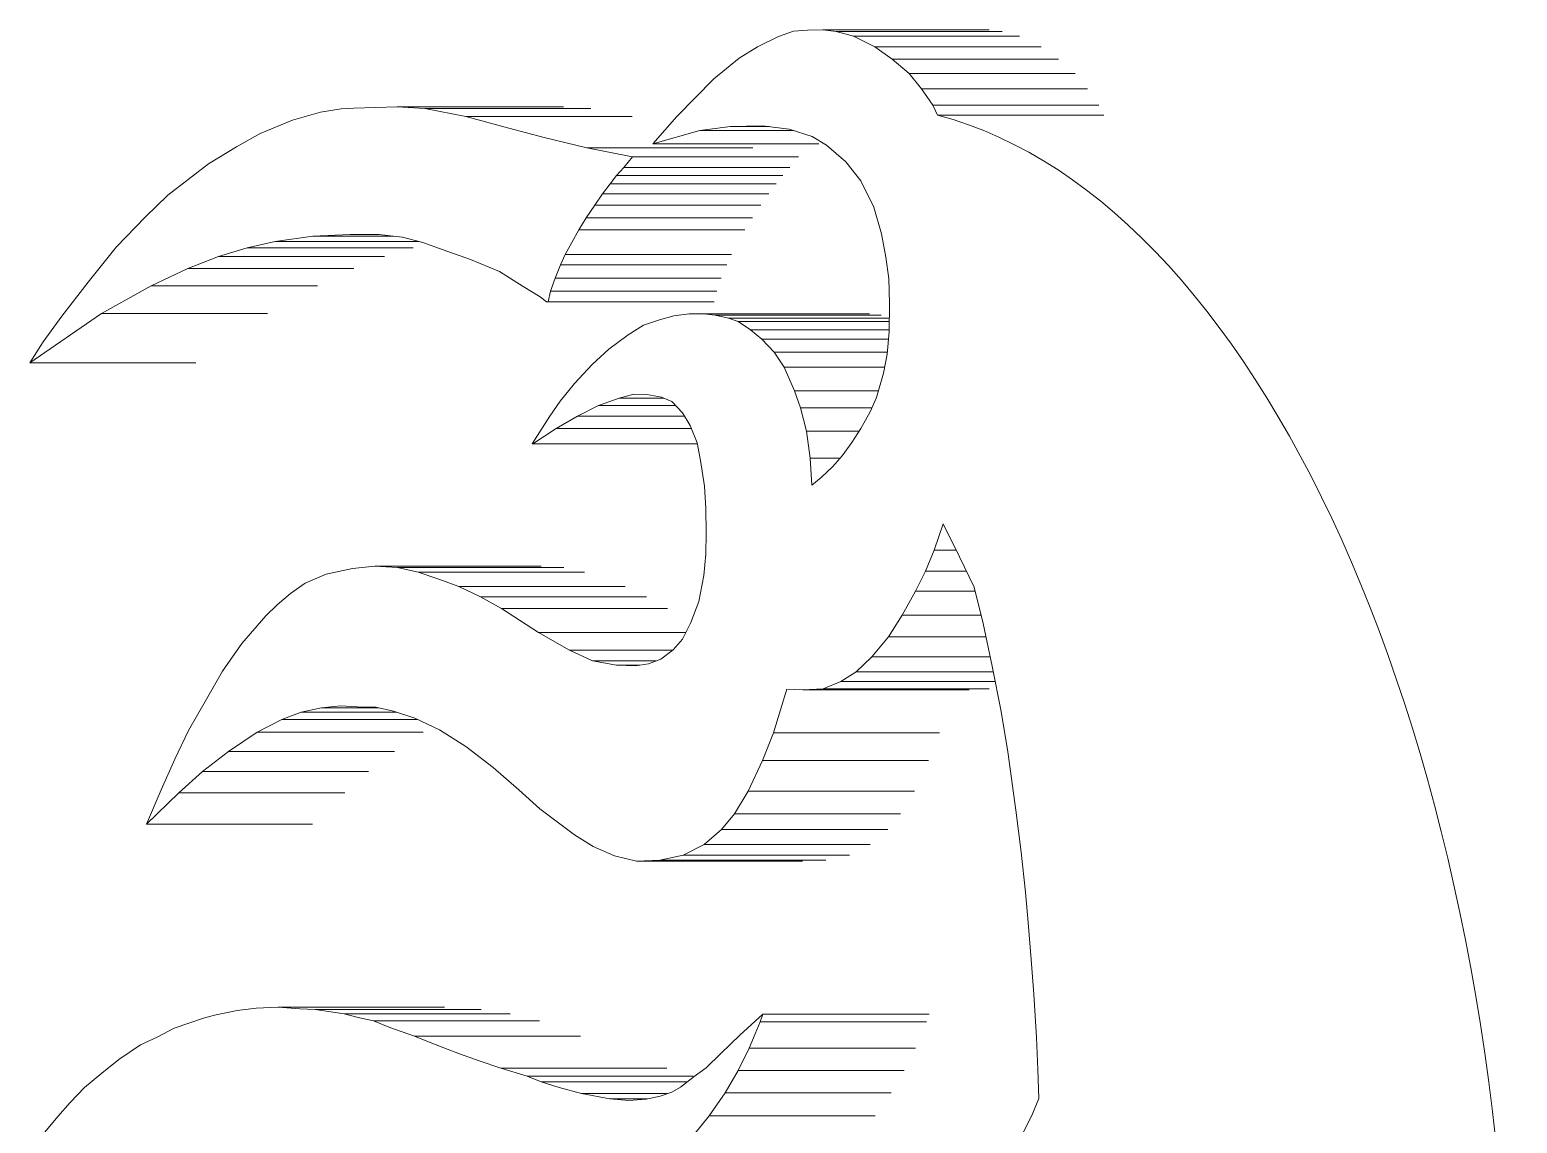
# Model space of a CAD drawing. Header units: inches. Extents: x 20 to 536, y 8 to 344.
# Drawn here: x 233.4218 to 233.9064, y 126.2772 to 126.6335 of the extents above; entities that cross this region are included whole.
import ezdxf

# ---------------------------------------------------------------- set-up
doc = ezdxf.new("R2010")
doc.units = ezdxf.units.IN
doc.header["$LTSCALE"] = 16
doc.header["$MEASUREMENT"] = 0
doc.layers.add('Visible (ANSI)', color=7, linetype='Continuous', lineweight=50)

msp = doc.modelspace()

# ---------------------------------------------------------------- linework, layer by layer
at = {"layer": 'Visible (ANSI)', "linetype": 'Continuous', "lineweight": 18}
for p, q in [((233.65888, 126.62791), (233.66572, 126.63136)), ((233.66572, 126.63136), (233.67062, 126.63301)), ((233.67062, 126.63301), (233.67509, 126.63339)), ((233.67509, 126.63339), (233.68019, 126.63352)), ((233.73432, 126.63352), (233.68019, 126.63352)), ((233.68019, 126.63352), (233.68449, 126.63299)), ((233.73861, 126.63299), (233.68449, 126.63299)), ((233.68449, 126.63299), (233.69013, 126.63143)), ((233.74426, 126.63143), (233.69013, 126.63143)), ((233.69013, 126.63143), (233.6971, 126.62794)), ((233.65291, 126.62427), (233.65888, 126.62791)), ((233.75123, 126.62794), (233.6971, 126.62794)), ((233.6971, 126.62794), (233.70276, 126.62391)), ((233.64467, 126.61752), (233.65291, 126.62427)), ((233.75689, 126.62391), (233.70276, 126.62391)), ((233.70276, 126.62391), (233.70826, 126.61923)), ((233.63255, 126.60522), (233.64467, 126.61752)), ((233.76239, 126.61923), (233.70826, 126.61923)), ((233.70826, 126.61923), (233.71227, 126.6143)), ((233.76639, 126.6143), (233.71227, 126.6143)), ((233.71227, 126.6143), (233.71595, 126.60893)), ((233.51645, 126.60667), (233.52319, 126.60773)), ((233.52319, 126.60773), (233.52735, 126.60802)), ((233.52735, 126.60802), (233.5415, 126.60839)), ((233.59563, 126.60839), (233.5415, 126.60839)), ((233.5415, 126.60839), (233.55045, 126.60783)), ((233.60458, 126.60783), (233.55045, 126.60783)), ((233.55045, 126.60783), (233.56384, 126.60527)), ((233.77008, 126.60893), (233.71595, 126.60893)), ((233.71595, 126.60893), (233.71752, 126.60567)), ((233.49685, 126.59971), (233.50738, 126.60409)), ((233.50738, 126.60409), (233.51645, 126.60667)), ((233.61797, 126.60527), (233.56384, 126.60527)), ((233.56384, 126.60527), (233.57787, 126.60146)), ((233.62476, 126.5963), (233.63255, 126.60522)), ((233.65004, 126.60198), (233.64011, 126.60066)), ((233.66051, 126.60226), (233.65004, 126.60198)), ((233.66269, 126.60198), (233.65004, 126.60198)), ((233.66913, 126.60116), (233.66051, 126.60226)), ((233.77164, 126.60567), (233.71752, 126.60567)), ((233.4891, 126.5954), (233.49685, 126.59971)), ((233.57787, 126.60146), (233.58939, 126.59843)), ((233.58939, 126.59843), (233.60321, 126.59503)), ((233.64011, 126.60066), (233.62476, 126.5963)), ((233.67068, 126.60066), (233.64011, 126.60066)), ((233.6767, 126.59872), (233.66913, 126.60116)), ((233.68135, 126.59593), (233.6767, 126.59872)), ((233.48004, 126.58988), (233.4891, 126.5954)), ((233.65733, 126.59503), (233.60321, 126.59503)), ((233.60321, 126.59503), (233.61808, 126.5921)), ((233.67889, 126.5963), (233.62476, 126.5963)), ((233.68762, 126.59053), (233.68135, 126.59593)), ((233.46677, 126.57957), (233.48004, 126.58988)), ((233.61528, 126.58868), (233.61297, 126.586)), ((233.61808, 126.5921), (233.61528, 126.58868)), ((233.66941, 126.58868), (233.61528, 126.58868)), ((233.67221, 126.5921), (233.61808, 126.5921)), ((233.69256, 126.58431), (233.68762, 126.59053)), ((233.61083, 126.58333), (233.6084, 126.58009)), ((233.61297, 126.586), (233.61083, 126.58333)), ((233.66495, 126.58333), (233.61083, 126.58333)), ((233.6671, 126.586), (233.61297, 126.586)), ((233.69673, 126.57568), (233.69256, 126.58431)), ((233.45944, 126.57258), (233.46677, 126.57957)), ((233.6084, 126.58009), (233.60581, 126.57638)), ((233.66253, 126.58009), (233.6084, 126.58009)), ((233.60581, 126.57638), (233.60305, 126.57222)), ((233.65994, 126.57638), (233.60581, 126.57638)), ((233.6993, 126.56701), (233.69673, 126.57568)), ((233.44997, 126.56266), (233.45944, 126.57258)), ((233.60063, 126.56829), (233.59838, 126.56425)), ((233.60305, 126.57222), (233.60063, 126.56829)), ((233.65476, 126.56829), (233.60063, 126.56829)), ((233.65718, 126.57222), (233.60305, 126.57222)), ((233.5017, 126.56453), (233.49259, 126.56245)), ((233.51399, 126.56628), (233.5017, 126.56453)), ((233.54859, 126.56453), (233.5017, 126.56453)), ((233.52612, 126.56683), (233.51399, 126.56628)), ((233.54012, 126.56628), (233.51399, 126.56628)), ((233.53548, 126.56685), (233.52612, 126.56683)), ((233.53561, 126.56683), (233.52612, 126.56683)), ((233.54322, 126.5659), (233.53548, 126.56685)), ((233.54982, 126.56422), (233.54322, 126.5659)), ((233.55642, 126.56186), (233.54982, 126.56422)), ((233.59838, 126.56425), (233.59625, 126.56033)), ((233.70068, 126.55937), (233.6993, 126.56701)), ((233.4408, 126.55128), (233.44997, 126.56266)), ((233.48325, 126.55966), (233.47322, 126.5557)), ((233.49259, 126.56245), (233.48325, 126.55966)), ((233.53738, 126.55966), (233.48325, 126.55966)), ((233.54671, 126.56245), (233.49259, 126.56245)), ((233.56534, 126.55863), (233.55642, 126.56186)), ((233.57476, 126.5547), (233.56534, 126.55863)), ((233.59625, 126.56033), (233.59473, 126.55688)), ((233.65037, 126.56033), (233.59625, 126.56033)), ((233.70165, 126.55251), (233.70068, 126.55937)), ((233.47322, 126.5557), (233.46136, 126.55008)), ((233.52735, 126.5557), (233.47322, 126.5557)), ((233.58253, 126.54983), (233.57476, 126.5547)), ((233.59473, 126.55688), (233.59294, 126.55263)), ((233.64886, 126.55688), (233.59473, 126.55688)), ((233.43223, 126.54021), (233.4408, 126.55128)), ((233.46136, 126.55008), (233.44513, 126.54111)), ((233.51549, 126.55008), (233.46136, 126.55008)), ((233.5881, 126.54651), (233.58253, 126.54983)), ((233.59294, 126.55263), (233.59144, 126.54838)), ((233.64707, 126.55263), (233.59294, 126.55263)), ((233.70187, 126.54437), (233.70165, 126.55251)), ((233.59013, 126.54483), (233.5881, 126.54651)), ((233.59061, 126.54484), (233.59013, 126.54483)), ((233.64426, 126.54483), (233.59013, 126.54483)), ((233.59144, 126.54838), (233.59061, 126.54484)), ((233.64474, 126.54484), (233.59061, 126.54484)), ((233.64556, 126.54838), (233.59144, 126.54838)), ((233.70174, 126.53508), (233.70187, 126.54437)), ((233.44513, 126.54111), (233.42177, 126.52499)), ((233.42612, 126.53184), (233.43223, 126.54021)), ((233.49926, 126.54111), (233.44513, 126.54111)), ((233.62173, 126.53721), (233.62688, 126.53904)), ((233.62688, 126.53904), (233.63163, 126.5403)), ((233.63163, 126.5403), (233.63657, 126.54099)), ((233.69069, 126.54099), (233.63657, 126.54099)), ((233.63657, 126.54099), (233.64123, 126.54097)), ((233.69536, 126.54097), (233.64123, 126.54097)), ((233.64123, 126.54097), (233.64505, 126.54051)), ((233.69918, 126.54051), (233.64505, 126.54051)), ((233.64505, 126.54051), (233.64937, 126.53949)), ((233.7018, 126.53949), (233.64937, 126.53949)), ((233.64937, 126.53949), (233.65256, 126.53845)), ((233.61047, 126.52943), (233.61673, 126.53411)), ((233.61673, 126.53411), (233.62173, 126.53721)), ((233.70179, 126.53845), (233.65256, 126.53845)), ((233.65256, 126.53845), (233.6566, 126.53573)), ((233.70175, 126.53573), (233.6566, 126.53573)), ((233.6566, 126.53573), (233.6603, 126.53272)), ((233.70114, 126.52782), (233.70174, 126.53508)), ((233.42177, 126.52499), (233.42612, 126.53184)), ((233.60499, 126.52448), (233.61047, 126.52943)), ((233.70155, 126.53272), (233.6603, 126.53272)), ((233.6603, 126.53272), (233.66428, 126.52845)), ((233.47589, 126.52499), (233.42177, 126.52499)), ((233.59929, 126.51825), (233.60499, 126.52448)), ((233.70119, 126.52845), (233.66428, 126.52845)), ((233.66428, 126.52845), (233.66749, 126.52359)), ((233.69988, 126.52165), (233.70114, 126.52782)), ((233.70028, 126.52359), (233.66749, 126.52359)), ((233.66749, 126.52359), (233.67094, 126.51592)), ((233.69761, 126.51373), (233.69988, 126.52165)), ((233.59459, 126.51248), (233.59929, 126.51825)), ((233.61862, 126.51479), (233.61376, 126.51347)), ((233.62279, 126.5147), (233.61862, 126.51479)), ((233.62756, 126.51384), (233.62279, 126.5147)), ((233.69824, 126.51592), (233.67094, 126.51592)), ((233.67094, 126.51592), (233.67288, 126.51032)), ((233.59116, 126.50759), (233.59459, 126.51248)), ((233.60703, 126.51111), (233.6002, 126.50756)), ((233.61376, 126.51347), (233.60703, 126.51111)), ((233.63211, 126.51111), (233.60703, 126.51111)), ((233.62838, 126.51347), (233.61376, 126.51347)), ((233.63094, 126.51234), (233.62756, 126.51384)), ((233.63444, 126.50866), (233.63094, 126.51234)), ((233.69615, 126.51032), (233.67288, 126.51032)), ((233.67288, 126.51032), (233.67477, 126.50275)), ((233.69559, 126.50903), (233.69761, 126.51373)), ((233.58542, 126.49861), (233.59116, 126.50759)), ((233.6002, 126.50756), (233.59328, 126.5036)), ((233.63512, 126.50756), (233.6002, 126.50756)), ((233.63695, 126.50456), (233.63444, 126.50866)), ((233.69247, 126.50356), (233.69559, 126.50903)), ((233.59328, 126.5036), (233.58562, 126.49861)), ((233.63733, 126.5036), (233.59328, 126.5036)), ((233.63917, 126.49887), (233.63695, 126.50456)), ((233.69196, 126.50275), (233.67477, 126.50275)), ((233.67477, 126.50275), (233.67603, 126.49389)), ((233.68962, 126.49902), (233.69247, 126.50356)), ((233.58562, 126.49861), (233.58542, 126.49861)), ((233.63923, 126.49861), (233.58542, 126.49861)), ((233.63922, 126.49861), (233.58562, 126.49861)), ((233.6403, 126.49315), (233.63917, 126.49887)), ((233.68648, 126.49467), (233.68962, 126.49902)), ((233.64155, 126.48485), (233.6403, 126.49315)), ((233.68579, 126.49389), (233.67603, 126.49389)), ((233.67603, 126.49389), (233.67651, 126.48514)), ((233.67956, 126.48761), (233.68344, 126.49124)), ((233.68344, 126.49124), (233.68648, 126.49467)), ((233.67651, 126.48514), (233.67956, 126.48761)), ((233.642, 126.47752), (233.64155, 126.48485)), ((233.64215, 126.46959), (233.642, 126.47752)), ((233.71935, 126.47257), (233.71646, 126.46399)), ((233.72468, 126.46183), (233.71935, 126.47257)), ((233.642, 126.46264), (233.64215, 126.46959)), ((233.64135, 126.45568), (233.642, 126.46264)), ((233.71646, 126.46399), (233.71356, 126.45716)), ((233.72361, 126.46399), (233.71646, 126.46399)), ((233.72939, 126.45193), (233.72468, 126.46183)), ((233.51833, 126.45614), (233.52686, 126.45795)), ((233.52686, 126.45795), (233.53424, 126.45873)), ((233.58837, 126.45873), (233.53424, 126.45873)), ((233.53424, 126.45873), (233.54159, 126.45833)), ((233.59572, 126.45833), (233.54159, 126.45833)), ((233.54159, 126.45833), (233.54836, 126.45673)), ((233.60248, 126.45673), (233.54836, 126.45673)), ((233.54836, 126.45673), (233.55502, 126.45452)), ((233.71356, 126.45716), (233.71033, 126.45054)), ((233.7269, 126.45716), (233.71356, 126.45716)), ((233.50676, 126.44988), (233.5115, 126.45318)), ((233.5115, 126.45318), (233.51833, 126.45614)), ((233.55502, 126.45452), (233.56159, 126.45212)), ((233.61572, 126.45212), (233.56159, 126.45212)), ((233.56159, 126.45212), (233.56856, 126.44873)), ((233.63971, 126.44722), (233.64135, 126.45568)), ((233.73239, 126.44003), (233.72939, 126.45193)), ((233.50232, 126.44619), (233.50676, 126.44988)), ((233.62269, 126.44873), (233.56856, 126.44873)), ((233.56856, 126.44873), (233.57544, 126.44495)), ((233.63717, 126.4404), (233.63971, 126.44722)), ((233.71033, 126.45054), (233.70602, 126.44279)), ((233.72974, 126.45054), (233.71033, 126.45054)), ((233.49088, 126.43359), (233.49867, 126.44252)), ((233.49867, 126.44252), (233.50232, 126.44619)), ((233.62956, 126.44495), (233.57544, 126.44495)), ((233.57544, 126.44495), (233.58127, 126.44111)), ((233.70602, 126.44279), (233.70149, 126.4357)), ((233.7317, 126.44279), (233.70602, 126.44279)), ((233.58127, 126.44111), (233.58746, 126.4371)), ((233.63443, 126.43498), (233.63717, 126.4404)), ((233.73533, 126.42619), (233.73239, 126.44003)), ((233.48459, 126.42449), (233.49088, 126.43359)), ((233.63551, 126.4371), (233.58746, 126.4371)), ((233.58746, 126.4371), (233.59762, 126.43142)), ((233.63138, 126.43152), (233.63443, 126.43498)), ((233.70149, 126.4357), (233.69607, 126.42923)), ((233.73331, 126.4357), (233.70149, 126.4357)), ((233.63124, 126.43142), (233.59762, 126.43142)), ((233.59762, 126.43142), (233.60509, 126.42785)), ((233.62576, 126.42785), (233.60509, 126.42785)), ((233.60509, 126.42785), (233.61294, 126.42647)), ((233.62336, 126.42695), (233.62733, 126.42844)), ((233.62733, 126.42844), (233.63138, 126.43152)), ((233.69607, 126.42923), (233.69098, 126.4243)), ((233.73469, 126.42923), (233.69607, 126.42923)), ((233.4793, 126.41535), (233.48459, 126.42449)), ((233.62051, 126.42647), (233.61294, 126.42647)), ((233.61294, 126.42647), (233.6191, 126.42624)), ((233.6191, 126.42624), (233.62336, 126.42695)), ((233.69098, 126.4243), (233.68598, 126.42112)), ((233.73571, 126.4243), (233.69098, 126.4243)), ((233.73828, 126.41138), (233.73533, 126.42619)), ((233.66839, 126.41871), (233.66634, 126.41197)), ((233.67367, 126.4184), (233.66839, 126.41871)), ((233.68022, 126.41879), (233.67367, 126.4184)), ((233.7278, 126.4184), (233.67367, 126.4184)), ((233.68598, 126.42112), (233.68022, 126.41879)), ((233.73434, 126.41879), (233.68022, 126.41879)), ((233.73634, 126.42112), (233.68598, 126.42112)), ((233.4735, 126.4052), (233.4793, 126.41535)), ((233.52298, 126.41328), (233.51678, 126.41261)), ((233.52845, 126.41292), (233.52298, 126.41328)), ((233.50388, 126.4088), (233.49583, 126.40461)), ((233.5102, 126.4112), (233.50388, 126.4088)), ((233.54809, 126.4088), (233.50388, 126.4088)), ((233.51678, 126.41261), (233.5102, 126.4112)), ((233.54117, 126.4112), (233.5102, 126.4112)), ((233.53549, 126.41261), (233.51678, 126.41261)), ((233.53454, 126.41284), (233.52845, 126.41292)), ((233.54027, 126.4115), (233.53454, 126.41284)), ((233.54724, 126.4092), (233.54027, 126.4115)), ((233.55521, 126.40544), (233.54724, 126.4092)), ((233.66634, 126.41197), (233.66402, 126.40438)), ((233.74046, 126.39827), (233.73828, 126.41138)), ((233.46902, 126.39586), (233.4735, 126.4052)), ((233.49583, 126.40461), (233.48649, 126.39838)), ((233.54996, 126.40461), (233.49583, 126.40461)), ((233.56382, 126.39996), (233.55521, 126.40544)), ((233.66402, 126.40438), (233.66045, 126.39537)), ((233.71815, 126.40438), (233.66402, 126.40438)), ((233.5727, 126.39314), (233.56382, 126.39996)), ((233.46455, 126.3859), (233.46902, 126.39586)), ((233.48649, 126.39838), (233.47804, 126.39179)), ((233.54062, 126.39838), (233.48649, 126.39838)), ((233.66045, 126.39537), (233.65586, 126.38544)), ((233.71458, 126.39537), (233.66045, 126.39537)), ((233.74299, 126.37926), (233.74046, 126.39827)), ((233.47804, 126.39179), (233.47029, 126.38486)), ((233.53216, 126.39179), (233.47804, 126.39179)), ((233.58109, 126.38581), (233.5727, 126.39314)), ((233.45978, 126.37468), (233.46455, 126.3859)), ((233.47029, 126.38486), (233.45978, 126.37468)), ((233.52442, 126.38486), (233.47029, 126.38486)), ((233.58789, 126.37964), (233.58109, 126.38581)), ((233.65586, 126.38544), (233.65131, 126.37807)), ((233.70999, 126.38544), (233.65586, 126.38544)), ((233.59928, 126.3712), (233.58789, 126.37964)), ((233.74473, 126.36554), (233.74299, 126.37926)), ((233.51391, 126.37468), (233.45978, 126.37468)), ((233.65131, 126.37807), (233.64716, 126.37295)), ((233.70543, 126.37807), (233.65131, 126.37807)), ((233.60527, 126.36739), (233.59928, 126.3712)), ((233.64716, 126.37295), (233.64147, 126.36806)), ((233.70128, 126.37295), (233.64716, 126.37295)), ((233.61225, 126.3644), (233.60527, 126.36739)), ((233.63466, 126.36453), (233.627, 126.36294)), ((233.64147, 126.36806), (233.63466, 126.36453)), ((233.68879, 126.36453), (233.63466, 126.36453)), ((233.6956, 126.36806), (233.64147, 126.36806)), ((233.74617, 126.35255), (233.74473, 126.36554)), ((233.61941, 126.3626), (233.61225, 126.3644)), ((233.627, 126.36294), (233.61941, 126.3626)), ((233.67354, 126.3626), (233.61941, 126.3626)), ((233.68113, 126.36294), (233.627, 126.36294)), ((233.74706, 126.34263), (233.74617, 126.35255)), ((233.74804, 126.33053), (233.74706, 126.34263)), ((233.74886, 126.31926), (233.74804, 126.33053)), ((233.7497, 126.30521), (233.74886, 126.31926)), ((233.46878, 126.30817), (233.47835, 126.31146)), ((233.47835, 126.31146), (233.48197, 126.31248)), ((233.48197, 126.31248), (233.48935, 126.31399)), ((233.48935, 126.31399), (233.49555, 126.31469)), ((233.49555, 126.31469), (233.50273, 126.31501)), ((233.55686, 126.31501), (233.50273, 126.31501)), ((233.50273, 126.31501), (233.50973, 126.31453)), ((233.50973, 126.31453), (233.51472, 126.31425)), ((233.56884, 126.31425), (233.51472, 126.31425)), ((233.51472, 126.31425), (233.51914, 126.31358)), ((233.51914, 126.31358), (233.52416, 126.31292)), ((233.57828, 126.31292), (233.52416, 126.31292)), ((233.52416, 126.31292), (233.52878, 126.31173)), ((233.52878, 126.31173), (233.53374, 126.31054)), ((233.65305, 126.30595), (233.66062, 126.31272)), ((233.66062, 126.31272), (233.65974, 126.31026)), ((233.71475, 126.31272), (233.66062, 126.31272)), ((233.46326, 126.30526), (233.46878, 126.30817)), ((233.58786, 126.31054), (233.53374, 126.31054)), ((233.53374, 126.31054), (233.53909, 126.30844)), ((233.53909, 126.30844), (233.54706, 126.3056)), ((233.6581, 126.30638), (233.65618, 126.3017)), ((233.65974, 126.31026), (233.6581, 126.30638)), ((233.71387, 126.31026), (233.65974, 126.31026)), ((233.45084, 126.29794), (233.4578, 126.30274)), ((233.4578, 126.30274), (233.46326, 126.30526)), ((233.60118, 126.3056), (233.54706, 126.3056)), ((233.54706, 126.3056), (233.55169, 126.30375)), ((233.55169, 126.30375), (233.55665, 126.30177)), ((233.55665, 126.30177), (233.5618, 126.2998)), ((233.64689, 126.29996), (233.65305, 126.30595)), ((233.65618, 126.3017), (233.65253, 126.29443)), ((233.7103, 126.3017), (233.65618, 126.3017)), ((233.75015, 126.29474), (233.7497, 126.30521)), ((233.4453, 126.29353), (233.45084, 126.29794)), ((233.5618, 126.2998), (233.56815, 126.29759)), ((233.56815, 126.29759), (233.57522, 126.29515)), ((233.64213, 126.29533), (233.64689, 126.29996)), ((233.4396, 126.2889), (233.4453, 126.29353)), ((233.62935, 126.29515), (233.57522, 126.29515)), ((233.57522, 126.29515), (233.58379, 126.29259)), ((233.63791, 126.29259), (233.58379, 126.29259)), ((233.58379, 126.29259), (233.58841, 126.29074)), ((233.63377, 126.28903), (233.63823, 126.29245)), ((233.63823, 126.29245), (233.64213, 126.29533)), ((233.65253, 126.29443), (233.64828, 126.28715)), ((233.70666, 126.29443), (233.65253, 126.29443)), ((233.75051, 126.28532), (233.75015, 126.29474)), ((233.43494, 126.28403), (233.4396, 126.2889)), ((233.63599, 126.29074), (233.58841, 126.29074)), ((233.58841, 126.29074), (233.59423, 126.28892)), ((233.59423, 126.28892), (233.6015, 126.28687)), ((233.62719, 126.28609), (233.63094, 126.28738)), ((233.63094, 126.28738), (233.63377, 126.28903)), ((233.64828, 126.28715), (233.6431, 126.27963)), ((233.7024, 126.28715), (233.64828, 126.28715)), ((233.43095, 126.27944), (233.43494, 126.28403)), ((233.62945, 126.28687), (233.6015, 126.28687)), ((233.6015, 126.28687), (233.61077, 126.28513)), ((233.62294, 126.28513), (233.61077, 126.28513)), ((233.61077, 126.28513), (233.61698, 126.28464)), ((233.61698, 126.28464), (233.62258, 126.28505)), ((233.62258, 126.28505), (233.62719, 126.28609)), ((233.74822, 126.27973), (233.75051, 126.28532)), ((233.42611, 126.27365), (233.43095, 126.27944)), ((233.6431, 126.27963), (233.63808, 126.2735)), ((233.69722, 126.27963), (233.6431, 126.27963)), ((233.74533, 126.274), (233.74822, 126.27973))]:
    msp.add_line(p, q, dxfattribs=at)
msp.add_ellipse((233.68964, 126.17989), major_axis=(0, 0.42942), ratio=0.5, start_param=3.234188, end_param=6.152982, dxfattribs=at)

doc.saveas('drawing.dxf')
